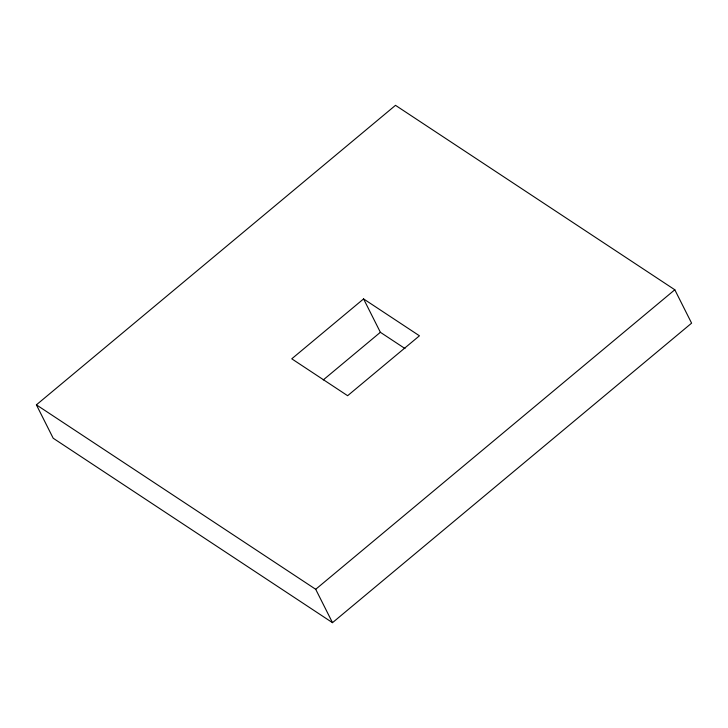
<?xml version="1.0" encoding="UTF-8"?>
<svg xmlns="http://www.w3.org/2000/svg" width="728" height="728" viewBox="0 0 728 728"><rect width="100%" height="100%" fill="white"/><g stroke="black" fill="none" stroke-linecap="round" stroke-linejoin="round"><path stroke-width="1.09" d="M36.4 404.841L395.504 105.333L674.81 289.771L691.6 323.159L332.496 622.668L53.19 438.229L36.4 404.841L315.706 589.289L332.496 622.668M363.581 298.917L291.764 358.813L347.629 395.704L419.446 335.799L363.581 298.917L380.371 332.296L404.986 348.548M323.259 379.925L380.371 332.296M315.706 589.289L674.81 289.771"/></g></svg>
